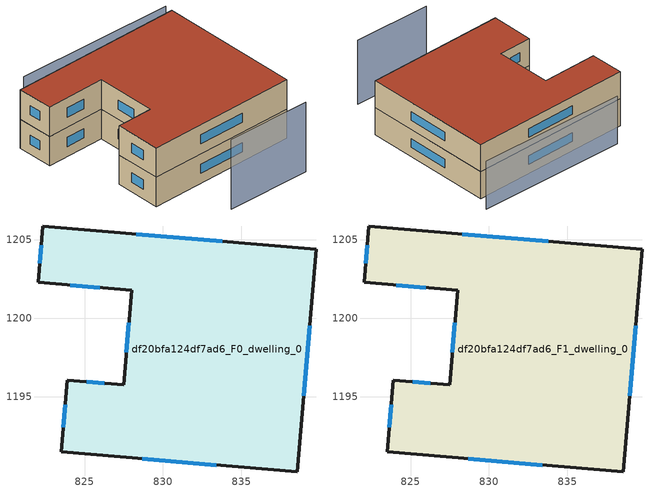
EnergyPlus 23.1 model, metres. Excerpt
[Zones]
df20bfa124df7ad6_F0_dwelling_0
 floor ground (EU_floor_Construction): 839.77,1204.39 838.56,1190.19 823.52,1191.47 823.91,1196.05 827.5,1195.75 828.01,1201.78 822.03,1202.29 822.34,1205.87 z0
 wall outside (EU_wall_Construction): 823.91,1196.05 823.52,1191.47 838.56,1190.19 839.77,1204.39 822.34,1205.87 822.03,1202.29 828.01,1201.78 827.5,1195.75 823.91,1196.05 z0:3
 window (EU_Window_Construction): 823.78,1194.48 823.65,1193.04 / 826.27,1195.85 825.14,1195.95 / 827.83,1199.71 827.67,1197.81 / 824.08,1202.11 825.96,1201.95 / 822.23,1204.65 822.13,1203.51 / 833.8,1204.9 828.3,1205.37 / 838.97,1195.05 839.35,1199.53 / 828.67,1191.03 833.41,1190.63 z1.03:1.97
df20bfa124df7ad6_F1_dwelling_0
 floor to df20bfa124df7ad6_F0_dwelling_0 (EU_floor_Construction): 839.77,1204.39 838.56,1190.19 823.52,1191.47 823.91,1196.05 827.5,1195.75 828.01,1201.78 822.03,1202.29 822.33,1205.87 z3
 wall outside (EU_wall_Construction): 823.91,1196.05 823.52,1191.47 838.56,1190.19 839.77,1204.39 822.34,1205.87 822.03,1202.29 828.01,1201.78 827.5,1195.75 823.91,1196.05 z3:6
 window (EU_Window_Construction): 823.78,1194.48 823.65,1193.04 / 826.27,1195.85 825.14,1195.95 / 827.83,1199.71 827.67,1197.81 / 824.08,1202.11 825.96,1201.95 / 822.23,1204.65 822.13,1203.51 / 833.8,1204.9 828.3,1205.37 / 838.97,1195.05 839.35,1199.53 / 828.67,1191.03 833.41,1190.63 z4.03:4.97
 roof outside (EU_roof_Construction): 838.56,1190.19 839.77,1204.39 822.34,1205.87 822.03,1202.29 828.01,1201.78 827.5,1195.75 823.91,1196.05 823.52,1191.47 z6
shading: 827.52,1186.55 835.91,1185.65 z0:7.1; 840.69,1205.91 824.73,1207.66 z0:5.3
[Building]
EU S2 Campaign: North Axis=0; Terrain=City; Solar Distribution=FullExterior
[Site:Location]
Cape.Town.Intl.AP: Latitude=-33.965; Longitude=18.602; Time Zone=2; Elevation=46
[SizingPeriod:WeatherFileDays]
AnnualSizingPeriod: Begin Month=1; Begin Day of Month=1; End Month=12; End Day of Month=31; Day of Week for Start Day=Monday; Use Weather File Daylight Saving Period=No; Use Weather File Rain and Snow Indicators=No
[MATERIAL]
EU_InternalMass_Material: Roughness=MediumRough; Thickness=0.1; Conductivity=1; Density=1800; Specific Heat=900; Thermal Absorptance=0.9; Solar Absorptance=0.7; Visible Absorptance=0.7
[MATERIAL:NOMASS] Roughness=MediumRough; Thermal Absorptance=0.9; Solar Absorptance=0.7; Visible Absorptance=0.7
Name | Thermal Resistance
EU_wall_NoMass | 0.493876
EU_roof_NoMass | 0.449382
EU_floor_NoMass | 1.25
[WINDOWMATERIAL:SIMPLEGLAZINGSYSTEM]
EU_Window_SimpleGlazing: UFactor=4.4; Solar Heat Gain Coefficient=0.85; Visible Transmittance=0.85
[CONSTRUCTION]
EU_wall_Construction: EU_wall_NoMass
EU_roof_Construction: EU_roof_NoMass
EU_floor_Construction: EU_floor_NoMass
EU_Window_Construction: EU_Window_SimpleGlazing
EU_InternalMass_Construction: EU_InternalMass_Material
[ZONE] Type=1; Multiplier=1; Ceiling Height=autocalculate; Volume=606.018; Floor Area=autocalculate; Part of Total Floor Area=Yes
df20bfa124df7ad6_F0_dwelling_0; df20bfa124df7ad6_F1_dwelling_0
[INTERNALMASS] Construction=EU_InternalMass_Construction; Surface Area=202.006
Name | Zone or ZoneList
df20bfa124df7ad6_F0_dwelling_0_EU_InternalMass | df20bfa124df7ad6_F0_dwelling_0
df20bfa124df7ad6_F1_dwelling_0_EU_InternalMass | df20bfa124df7ad6_F1_dwelling_0
[OTHEREQUIPMENT] Fuel Type=Electricity; Design Level Calculation Method=Watts/Area; Power per Zone Floor Area=1; Fraction Latent=0; Fraction Radiant=0; Fraction Lost=0; Carbon Dioxide Generation Rate=0; EndUse Subcategory=EU_Step8_InternalGains
Name | Zone or ZoneList or Space or SpaceList | Schedule
EU_Step8_InternalGain_df20bfa124df7ad6_F0_dwelling_0_f000 | df20bfa124df7ad6_F0_dwelling_0 | EU_Step8_GainSchedule_df20bfa124df7ad6_F0_dwelling_0_f000
EU_Step8_InternalGain_df20bfa124df7ad6_F1_dwelling_0_f000 | df20bfa124df7ad6_F1_dwelling_0 | EU_Step8_GainSchedule_df20bfa124df7ad6_F1_dwelling_0_f000
[ZONEVENTILATION:DESIGNFLOWRATE] Schedule=EU_AlwaysOn; Design Flow Rate Calculation Method=AirChanges/Hour; Air Changes per Hour=0.64; Ventilation Type=Natural; Fan Pressure Rise=0; Fan Total Efficiency=1; Constant Term Coefficient=1; Temperature Term Coefficient=0; Velocity Term Coefficient=0; Velocity Squared Term Coefficient=0; Minimum Indoor Temperature=-100; Maximum Indoor Temperature=100; Delta Temperature=-100; Minimum Outdoor Temperature=-100; Maximum Outdoor Temperature=100; Maximum Wind Speed=40
Name | Zone or ZoneList or Space or SpaceList
EU_ConstantAir_df20bfa124df7ad6_F0_dwelling_0 | df20bfa124df7ad6_F0_dwelling_0
EU_ConstantAir_df20bfa124df7ad6_F1_dwelling_0 | df20bfa124df7ad6_F1_dwelling_0
[HVACTEMPLATE:THERMOSTAT] Constant Heating Setpoint=20; Constant Cooling Setpoint=50
EU_HeatOnly_df20bfa124df7ad6_F0_dwelling_0; EU_HeatOnly_df20bfa124df7ad6_F1_dwelling_0
[HVACTEMPLATE:ZONE:IDEALLOADSAIRSYSTEM] System Availability Schedule=EU_AlwaysOn; Maximum Heating Supply Air Temperature=50; Minimum Cooling Supply Air Temperature=13; Maximum Heating Supply Air Humidity Ratio=0.0156; Minimum Cooling Supply Air Humidity Ratio=0.0077; Heating Limit=NoLimit; Cooling Limit=NoLimit; Heating Availability Schedule=EU_AlwaysOn; Cooling Availability Schedule=EU_CoolingOff; Dehumidification Control Type=ConstantSensibleHeatRatio; Cooling Sensible Heat Ratio=0.7; Dehumidification Setpoint=60; Humidification Control Type=None; Humidification Setpoint=30; Outdoor Air Method=None; Outdoor Air Flow Rate per Person=0.00944; Outdoor Air Flow Rate per Zone Floor Area=0; Outdoor Air Flow Rate per Zone=0; Demand Controlled Ventilation Type=None; Outdoor Air Economizer Type=NoEconomizer; Heat Recovery Type=None; Sensible Heat Recovery Effectiveness=0.7; Latent Heat Recovery Effectiveness=0.65
Name | Template Thermostat
df20bfa124df7ad6_F0_dwelling_0 | EU_HeatOnly_df20bfa124df7ad6_F0_dwelling_0
df20bfa124df7ad6_F1_dwelling_0 | EU_HeatOnly_df20bfa124df7ad6_F1_dwelling_0
[SIZING:ZONE] Zone Cooling Design Supply Air Temperature Input Method=SupplyAirTemperature; Zone Cooling Design Supply Air Temperature=13; Zone Heating Design Supply Air Temperature Input Method=SupplyAirTemperature; Zone Heating Design Supply Air Temperature=50; Zone Cooling Design Supply Air Humidity Ratio=0.008; Zone Heating Design Supply Air Humidity Ratio=0.008; Cooling Design Air Flow Method=DesignDay; Cooling Design Air Flow Rate=0; Cooling Minimum Air Flow per Zone Floor Area=0.000762; Cooling Minimum Air Flow=0; Cooling Minimum Air Flow Fraction=0.2; Heating Design Air Flow Method=DesignDay; Heating Design Air Flow Rate=0; Heating Maximum Air Flow per Zone Floor Area=0.002032; Heating Maximum Air Flow=0.141576; Heating Maximum Air Flow Fraction=0.3; Account for Dedicated Outdoor Air System=No; Dedicated Outdoor Air System Control Strategy=NeutralSupplyAir; Dedicated Outdoor Air Low Setpoint Temperature for Design=autosize; Dedicated Outdoor Air High Setpoint Temperature for Design=autosize; Zone Load Sizing Method=Sensible Load Only No Latent Load; Zone Latent Cooling Design Supply Air Humidity Ratio Input Method=HumidityRatioDifference; Zone Cooling Design Supply Air Humidity Ratio Difference=0.005; Zone Latent Heating Design Supply Air Humidity Ratio Input Method=HumidityRatioDifference; Zone Humidification Design Supply Air Humidity Ratio Difference=0.005
df20bfa124df7ad6_F0_dwelling_0; df20bfa124df7ad6_F1_dwelling_0
[SCHEDULE:CONSTANT]
Name | Hourly Value
EU_AlwaysOn | 1
EU_CoolingOff | 0
[SCHEDULE:FILE] Column Number=1; Rows to Skip at Top=0; Number of Hours of Data=8760; Column Separator=Comma; Interpolate to Timestep=No; Minutes per Item=60; Adjust Schedule for Daylight Savings=Yes
Name | File
EU_Step8_GainSchedule_df20bfa124df7ad6_F0_dwelling_0_f000 | ../../schedules/df20bfa124df7ad6/df20bfa124df7ad6_F0_dwelling_0_f000_gain.csv
EU_Step8_GainSchedule_df20bfa124df7ad6_F1_dwelling_0_f000 | ../../schedules/df20bfa124df7ad6/df20bfa124df7ad6_F1_dwelling_0_f000_gain.csv
